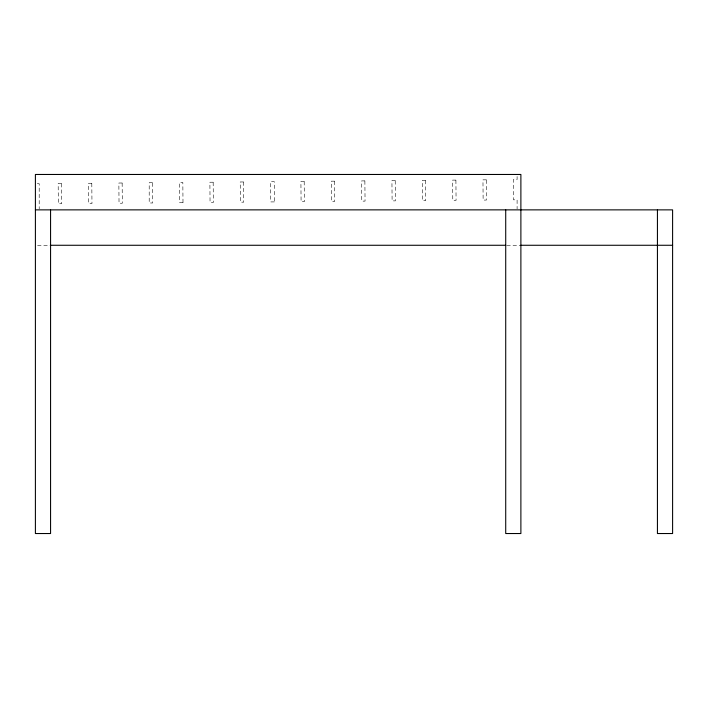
<?xml version="1.0" encoding="UTF-8"?>
<svg xmlns="http://www.w3.org/2000/svg" width="708" height="708" viewBox="0 0 708 708"><rect width="100%" height="100%" fill="white"/><g stroke="black" fill="none" stroke-linecap="round" stroke-linejoin="round"><path stroke-width="0.53" stroke-dasharray="3.54 2.66" d="M37.294 183.735L39.197 183.717L39.197 208.887M37.568 245.269L50.569 245.269M506.795 245.269L520.884 245.269M517.097 176.504L517.097 179.558L513.3 179.593L513.477 199.824L517.097 199.824L517.097 208.869M122.148 182.991L118.856 183.027L119.032 203.249L122.325 203.223L122.148 182.991M213.17 182.204L209.887 182.23L210.055 202.461L213.347 202.461L213.17 182.204M334.539 181.151L331.247 181.177L331.424 201.399L334.716 201.399L334.539 181.151M364.877 180.885L361.593 180.912L361.77 201.143L365.054 201.107L364.877 180.885M425.561 180.354L422.278 180.39L422.455 200.612L425.738 200.585L425.561 180.354M486.423 179.832L482.962 179.859L483.13 200.09L486.423 200.054L486.423 179.832M183 202.692L179.717 202.718L179.54 182.469L182.832 182.469L183 202.692M274.359 201.904L270.739 201.93L270.562 181.708L274.359 181.708L274.359 201.904M455.908 180.097L452.616 180.097L452.793 200.346L456.076 200.346L455.908 180.097M395.223 180.62L391.931 180.62L392.108 200.877L395.4 200.877L395.223 180.62M304.192 181.416L300.909 181.416L301.086 201.665L304.369 201.665L304.192 181.416M243.508 181.965L240.224 181.965L240.401 202.169L243.685 202.169L243.508 181.965M152.486 182.735L149.202 182.735L149.202 202.984L152.662 202.984L152.486 182.735M91.801 183.257L88.518 183.257L88.695 203.515L91.978 203.515L91.801 183.257M61.463 183.549L58.171 183.549L58.348 203.745L61.64 203.745L61.463 183.549"/><path stroke-width="1.06" d="M35.4 209.869L672.6 209.869L672.6 533.531L657.431 533.531L657.431 209.869M50.569 245.269L505.716 245.269M520.884 245.269L672.6 245.269M505.716 209.869L505.716 533.531L520.884 533.531L520.884 174.469L35.4 174.469L35.4 533.531L50.569 533.531L50.569 209.869"/></g></svg>
